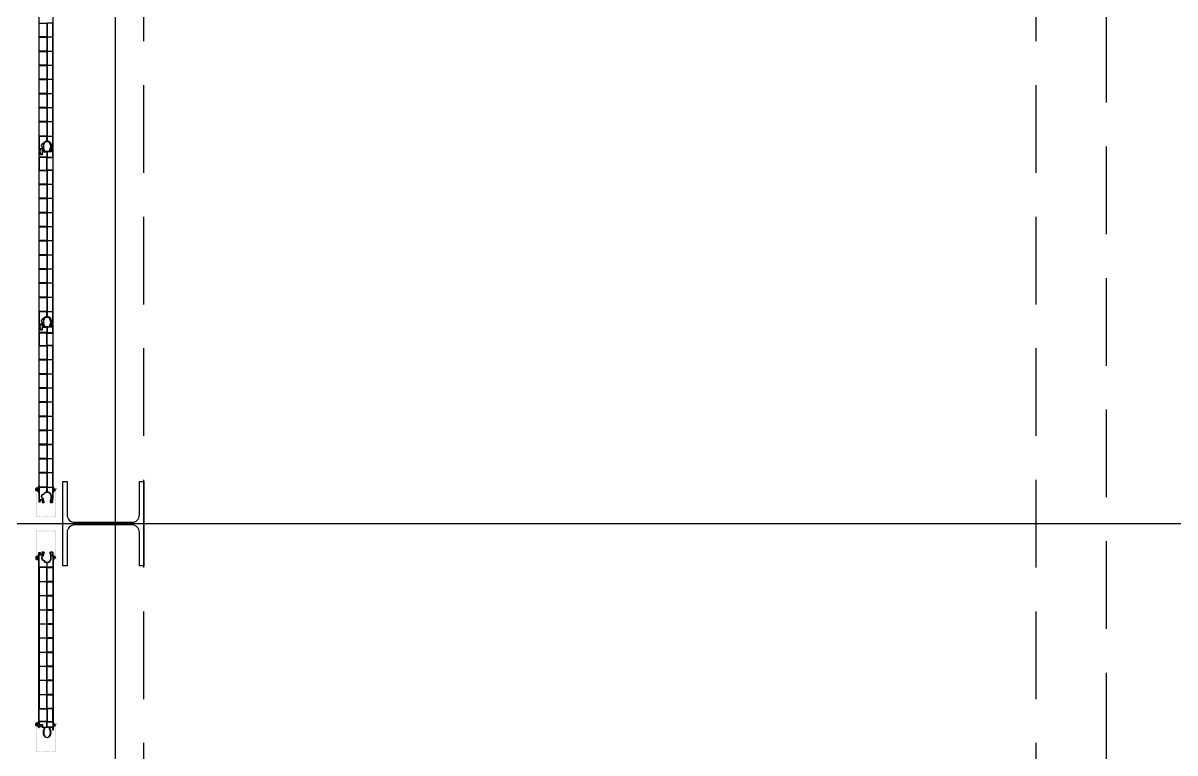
# Model space of a CAD drawing. Header units: millimetres. Extents: x -10134 to 185601, y -10232 to 93662.
# Drawn here: x 29920 to 33201, y 57357 to 59438 of the extents above; entities that cross this region are included whole.
import ezdxf

# ---------------------------------------------------------------- set-up
doc = ezdxf.new("R2010")
doc.units = ezdxf.units.MM
doc.header["$LTSCALE"] = 100
doc.linetypes.add('B0403', pattern=[3.75, 2.5, -1.25])
for name, color, linetype in [('A--L21', 8, 'Continuous'), ('A--L28', 8, 'Continuous'), ('A--L32', 8, 'Continuous'), ('AL$7A---_STRAMIEN', 1, 'Continuous')]:
    doc.layers.add(name, color=color, linetype=linetype)
pattern_1 = [(225, (30079.8289, 58228.6992), (0.3535534, -0.3535534), []), (315, (30079.8289, 58228.6992), (1.0606602, -0.3535534), [1.25, -0.75])]
pattern_2 = [(225, (30079.8289, 57558.6992), (0.3535534, -0.3535534), []), (315, (30079.8289, 57558.6992), (1.0606602, -0.3535534), [1.25, -0.75])]
pattern_3 = [(135, (30079.8289, 57792.54143), (0.3535534, 0.3535534), []), (45, (30079.8289, 57792.54143), (1.0606602, 0.3535534), [1.25, -0.75])]

msp = doc.modelspace()

# ---------------------------------------------------------------- hatches: boundary and pattern name
at = {"layer": 'A--L21'}
h = msp.add_hatch(dxfattribs=at)
h.set_pattern_fill('ANSI38', color=256, scale=4, angle=-180, style=0)
h.set_pattern_definition(pattern_1)
edge = h.paths.add_edge_path()
edge.add_arc((29963.9, 58111.7), 0.8, 78.2772, 180)
edge.add_line((29963.1, 58111.7), (29963.1, 58107.3))
edge.add_arc((29964.1, 58107.3), 1, 180, 238.7681)
edge.add_line((29963.6, 58106.4), (29964.7, 58101.8))
edge.add_arc((29964.1, 58099.9), 2, 0, 72.3036, ccw=False)
edge.add_arc((29965.6, 58099.9), 0.52, 184.1854, 357.8283, ccw=False)
edge.add_arc((29963.8, 58099.4), 1.37, 19.6033, 84.6041)
edge.add_arc((29972.6, 58108.7), 11.8, 179.5092, 222.3604, ccw=False)
edge.add_arc((29961, 58108.9), 0.202, 36.3393, 193.6675, ccw=False)
edge.add_line((29961.2, 58109), (29961.3, 58108.8))
edge.add_arc((29961.4, 58108.9), 0.2, 218.6428, 360)
edge.add_line((29961.6, 58108.9), (29961.6, 58110.7))
edge.add_arc((29961.4, 58110.7), 0.2, 360, 450)
edge.add_line((29961.4, 58110.9), (29959.7, 58110.9))
edge.add_arc((29959.5, 58109.8), 1.09, 80.8319, 201.3735)
edge.add_arc((29949.4, 58106.6), 9.57, -11.3116, 16.7707, ccw=False)
edge.add_arc((29958.5, 58104.8), 0.3, 270, 342.8423, ccw=False)
edge.add_line((29958.5, 58104.5), (29957.6, 58104.5))
edge.add_arc((29957.6, 58104.9), 0.4, 189.1527, 272.2165, ccw=False)
edge.add_line((29957.2, 58104.9), (29957, 58110.6))
edge.add_arc((29959, 58110.6), 2, 98.5926, 180.0148, ccw=False)
edge.add_line((29958.7, 58112.6), (29961.9, 58112.7))
edge.add_arc((29961.9, 58114.7), 2, 270.5128, 308.5841)
edge.add_line((29963.1, 58113.2), (29965.5, 58118.5))
edge.add_arc((29965.8, 58118.2), 0.4, -52.9707, 132.2959, ccw=False)
edge.add_line((29966, 58117.9), (29964.1, 58112.4))
h = msp.add_hatch(dxfattribs=at)
h.set_pattern_fill('ANSI33', color=256, scale=4, angle=-180, style=0)
h.set_pattern_definition([(225, (30079.8289, 58228.6992), (0.7071068, -0.7071068), []), (225, (30079.1218, 58228.6992), (0.7071068, -0.7071068), [0.5, -0.25])])
edge = h.paths.add_edge_path()
edge.add_arc((29977.1, 58030.8), 0.2, 224.9987, 270)
edge.add_line((29977.1, 58030.6), (29985.1, 58030.6))
edge.add_arc((29985.1, 58030.8), 0.2, 270, 314.9995)
edge.add_line((29985.3, 58030.7), (29985.4, 58030.8))
edge.add_arc((29985.5, 58030.6), 0.2, 45.0005, 134.9995, ccw=False)
edge.add_line((29985.7, 58030.8), (29985.8, 58030.7))
edge.add_arc((29985.9, 58030.8), 0.2, 225.0005, 270)
edge.add_line((29985.9, 58030.6), (29993.9, 58030.6))
edge.add_arc((29993.9, 58030.8), 0.2, 270, 315.0013)
edge.add_line((29994.1, 58030.7), (29994.5, 58031.1))
edge.add_arc((29994.6, 58030.9), 0.2, 90, 135.0013, ccw=False)
edge.add_line((29994.6, 58031.1), (30003.4, 58031.1))
edge.add_arc((30003.4, 58030.9), 0.2, 45.0005, 90, ccw=False)
edge.add_line((30003.6, 58031.1), (30004, 58030.7))
edge.add_arc((30004.1, 58030.8), 0.2, 225.0005, 270)
edge.add_line((30004.1, 58030.6), (30013.8, 58030.6))
edge.add_arc((30013.8, 58030.8), 0.2, 270, 360)
edge.add_line((30014, 58030.8), (30014, 58110.4))
edge.add_arc((30013.8, 58110.4), 0.2, 0, 90)
edge.add_line((30013.8, 58110.6), (30009.5, 58110.6))
edge.add_arc((30009.5, 58110.4), 0.2, 90, 180)
edge.add_line((30009.3, 58110.4), (30009.3, 58107.8))
edge.add_arc((30009.5, 58107.8), 0.2, 180, 270)
edge.add_line((30009.5, 58107.6), (30010.1, 58107.6))
edge.add_arc((30010.1, 58107.8), 0.2, 270, 360)
edge.add_line((30010.3, 58107.8), (30010.3, 58108.9))
edge.add_arc((30010.5, 58108.9), 0.2, 90, 180, ccw=False)
edge.add_line((30010.5, 58109.1), (30012.3, 58109.1))
edge.add_arc((30012.3, 58108.9), 0.2, 0, 90, ccw=False)
edge.add_line((30012.5, 58108.9), (30012.5, 58103.8))
edge.add_arc((30012.3, 58103.8), 0.2, -90, 0, ccw=False)
edge.add_line((30012.3, 58103.6), (30010.5, 58103.6))
edge.add_arc((30010.5, 58103.8), 0.2, 180, 270, ccw=False)
edge.add_line((30010.3, 58103.8), (30010.3, 58104.9))
edge.add_arc((30010.1, 58104.9), 0.2, 0, 90)
edge.add_line((30010.1, 58105.1), (30009.5, 58105.1))
edge.add_arc((30009.5, 58104.9), 0.2, 90, 180)
edge.add_line((30009.3, 58104.9), (30009.3, 58100.8))
edge.add_arc((30009.5, 58100.8), 0.2, 180, 270)
edge.add_line((30009.5, 58100.6), (30010.1, 58100.6))
edge.add_arc((30010.1, 58100.8), 0.2, 270, 360)
edge.add_line((30010.3, 58100.8), (30010.3, 58101.9))
edge.add_arc((30010.5, 58101.9), 0.2, 90, 180, ccw=False)
edge.add_line((30010.5, 58102.1), (30011.8, 58102.1))
edge.add_arc((30011.8, 58101.9), 0.2, 0, 90, ccw=False)
edge.add_line((30012, 58101.9), (30012, 58034.5))
edge.add_arc((30011.8, 58034.5), 0.2, -45.0004, 0, ccw=False)
edge.add_line((30012, 58034.4), (30010.3, 58032.7))
edge.add_arc((30010.1, 58032.8), 0.2, 270, 314.9996, ccw=False)
edge.add_line((30010.1, 58032.6), (29960.9, 58032.6))
edge.add_arc((29960.9, 58032.8), 0.2, 225, 270, ccw=False)
edge.add_line((29960.8, 58032.7), (29959.1, 58034.4))
edge.add_arc((29959.2, 58034.5), 0.2, 180, 225, ccw=False)
edge.add_line((29959, 58034.5), (29959, 58101.9))
edge.add_arc((29959.2, 58101.9), 0.2, 90, 180, ccw=False)
edge.add_line((29959.2, 58102.1), (29960.3, 58102.1))
edge.add_arc((29960.3, 58101.9), 0.2, 0, 90, ccw=False)
edge.add_line((29960.5, 58101.9), (29960.5, 58100.8))
edge.add_arc((29960.7, 58100.8), 0.2, 180, 270)
edge.add_line((29960.7, 58100.6), (29961.3, 58100.6))
edge.add_arc((29961.3, 58100.8), 0.2, 270, 360)
edge.add_line((29961.5, 58100.8), (29961.5, 58103.4))
edge.add_arc((29961.3, 58103.4), 0.2, 360, 450)
edge.add_line((29961.3, 58103.6), (29960.7, 58103.6))
edge.add_arc((29960.7, 58103.8), 0.2, 180, 270, ccw=False)
edge.add_line((29960.5, 58103.8), (29960.5, 58109.4))
edge.add_arc((29960.7, 58109.4), 0.2, 39.4134, 179.9932, ccw=False)
edge.add_line((29960.9, 58109.5), (29961.2, 58109.2))
edge.add_arc((29961.3, 58109.3), 0.2, 219.4189, 359.9988)
edge.add_line((29961.5, 58109.3), (29961.5, 58110.4))
edge.add_arc((29961.3, 58110.4), 0.2, 360, 450)
edge.add_line((29961.3, 58110.6), (29959.2, 58110.6))
edge.add_arc((29959.2, 58110.4), 0.2, 90, 180)
edge.add_line((29959, 58110.4), (29959, 58103.8))
edge.add_arc((29958.8, 58103.8), 0.2, -90, 0, ccw=False)
edge.add_line((29958.8, 58103.6), (29957.2, 58103.6))
edge.add_arc((29957.2, 58103.4), 0.2, 90, 180)
edge.add_line((29957, 58103.4), (29957, 58030.8))
edge.add_arc((29957.2, 58030.8), 0.2, 180, 270)
edge.add_line((29957.2, 58030.6), (29966.9, 58030.6))
edge.add_arc((29966.9, 58030.8), 0.2, 270, 314.9997)
edge.add_line((29967.1, 58030.7), (29967.5, 58031.1))
edge.add_arc((29967.6, 58030.9), 0.2, 90, 134.9997, ccw=False)
edge.add_line((29967.6, 58031.1), (29976.4, 58031.1))
edge.add_arc((29976.4, 58030.9), 0.2, 44.9987, 90, ccw=False)
edge.add_line((29976.6, 58031.1), (29977, 58030.7))
h = msp.add_hatch(dxfattribs=at)
h.set_pattern_fill('ANSI38', color=256, scale=4, angle=-180, style=0)
h.set_pattern_definition(pattern_1)
edge = h.paths.add_edge_path(flags=16)
edge.add_line((30009.6, 58105.8), (30010.8, 58105.8))
edge.add_arc((30010.8, 58106.4), 0.6, 270, 450)
edge.add_line((30010.8, 58107), (30009.6, 58107))
edge.add_arc((30009.6, 58106.4), 0.6, 90, 270)
edge = h.paths.add_edge_path()
edge.add_arc((30006.5, 58102.9), 0.2, 127.3189, 242.7921)
edge.add_line((30006.4, 58102.7), (30007.5, 58102.1))
edge.add_line((30007.5, 58102.1), (30009.3, 58102.1))
edge.add_line((30009.3, 58102.1), (30009.3, 58104.5))
edge.add_arc((30009.3, 58104.8), 0.3, 90, 270, ccw=False)
edge.add_line((30009.3, 58105.1), (30010.8, 58105.1))
edge.add_arc((30010.8, 58104.9), 0.2, 31.4642, 90, ccw=False)
edge.add_line((30010.9, 58105), (30011, 58104.6))
edge.add_arc((30011.2, 58104.7), 0.2, 201.5835, 321.0916)
edge.add_line((30011.4, 58104.6), (30012, 58105.8))
edge.add_arc((30011.2, 58106.4), 1, 322.1616, 360)
edge.add_arc((30011.2, 58106.4), 1, 360, 397.8384)
edge.add_line((30012, 58107), (30011.4, 58108.1))
edge.add_arc((30011.2, 58108), 0.2, 38.9084, 158.4165)
edge.add_line((30011, 58108.1), (30010.9, 58107.7))
edge.add_arc((30010.8, 58107.8), 0.2, 270, 328.5358, ccw=False)
edge.add_line((30010.8, 58107.6), (30009.3, 58107.6))
edge.add_arc((30009.3, 58107.9), 0.3, 90, 270, ccw=False)
edge.add_line((30009.3, 58108.2), (30009.3, 58110.4))
edge.add_line((30009.3, 58110.4), (30006.6, 58115.6))
edge.add_arc((30006.4, 58115.2), 0.4, 54.1972, 228.9369)
edge.add_line((30006.1, 58114.9), (30006.8, 58110.3))
edge.add_arc((30005.9, 58109.3), 1.4, -47.8227, 46.3742, ccw=False)
edge.add_line((30006.8, 58108.2), (30006, 58107.3))
edge.add_arc((30006.2, 58107.1), 0.3, 135.9726, 293.0149)
edge.add_line((30006.4, 58106.8), (30007.1, 58107.6))
edge.add_arc((30007.3, 58107.4), 0.2, 0, 130.9955, ccw=False)
edge.add_line((30007.5, 58107.4), (30007.5, 58106.2))
edge.add_arc((30007.3, 58106.2), 0.2, -57.3588, 0, ccw=False)
edge.add_line((30007.4, 58106), (30006.4, 58105.3))
edge.add_arc((30006.5, 58105.1), 0.2, 126.2403, 233.0537)
edge.add_line((30006.4, 58105), (30007.4, 58104.2))
edge.add_arc((30007.3, 58104), 0.2, -66.8939, 66.8939, ccw=False)
edge.add_line((30007.4, 58103.8), (30006.4, 58103.1))
h = msp.add_hatch(dxfattribs=at)
h.set_pattern_fill('ANSI33', color=256, scale=4, angle=-90, style=0)
h.set_pattern_definition([(135, (30079.8289, 57792.5414), (0.7071068, 0.7071068), []), (135, (30079.1218, 57792.5414), (0.7071068, 0.7071068), [0.5, -0.25])])
edge = h.paths.add_edge_path()
edge.add_arc((29977.1, 57990.4), 0.2, 90, 135.0013, ccw=False)
edge.add_line((29977.1, 57990.6), (29985.1, 57990.6))
edge.add_arc((29985.1, 57990.4), 0.2, 45.0005, 90, ccw=False)
edge.add_line((29985.3, 57990.6), (29985.4, 57990.5))
edge.add_arc((29985.5, 57990.6), 0.2, 225.0005, 314.9995)
edge.add_line((29985.7, 57990.5), (29985.8, 57990.6))
edge.add_arc((29985.9, 57990.4), 0.2, 90, 134.9995, ccw=False)
edge.add_line((29985.9, 57990.6), (29993.9, 57990.6))
edge.add_arc((29993.9, 57990.4), 0.2, 44.9987, 90, ccw=False)
edge.add_line((29994.1, 57990.6), (29994.5, 57990.2))
edge.add_arc((29994.6, 57990.3), 0.2, 224.9987, 270)
edge.add_line((29994.6, 57990.1), (30003.4, 57990.1))
edge.add_arc((30003.4, 57990.3), 0.2, 270, 314.9995)
edge.add_line((30003.6, 57990.2), (30004, 57990.6))
edge.add_arc((30004.1, 57990.4), 0.2, 90, 134.9995, ccw=False)
edge.add_line((30004.1, 57990.6), (30013.8, 57990.6))
edge.add_arc((30013.8, 57990.4), 0.2, 0, 90, ccw=False)
edge.add_line((30014, 57990.4), (30014, 57910.8))
edge.add_arc((30013.8, 57910.8), 0.2, -90, 0, ccw=False)
edge.add_line((30013.8, 57910.6), (30009.5, 57910.6))
edge.add_arc((30009.5, 57910.8), 0.2, 180, 270, ccw=False)
edge.add_line((30009.3, 57910.8), (30009.3, 57913.4))
edge.add_arc((30009.5, 57913.4), 0.2, 90, 180, ccw=False)
edge.add_line((30009.5, 57913.6), (30010.1, 57913.6))
edge.add_arc((30010.1, 57913.4), 0.2, 0, 90, ccw=False)
edge.add_line((30010.3, 57913.4), (30010.3, 57912.3))
edge.add_arc((30010.5, 57912.3), 0.2, 180, 270)
edge.add_line((30010.5, 57912.1), (30012.3, 57912.1))
edge.add_arc((30012.3, 57912.3), 0.2, 270, 360)
edge.add_line((30012.5, 57912.3), (30012.5, 57917.4))
edge.add_arc((30012.3, 57917.4), 0.2, 0, 90)
edge.add_line((30012.3, 57917.6), (30010.5, 57917.6))
edge.add_arc((30010.5, 57917.4), 0.2, 90, 180)
edge.add_line((30010.3, 57917.4), (30010.3, 57916.3))
edge.add_arc((30010.1, 57916.3), 0.2, -90, 0, ccw=False)
edge.add_line((30010.1, 57916.1), (30009.5, 57916.1))
edge.add_arc((30009.5, 57916.3), 0.2, 180, 270, ccw=False)
edge.add_line((30009.3, 57916.3), (30009.3, 57920.4))
edge.add_arc((30009.5, 57920.4), 0.2, 90, 180, ccw=False)
edge.add_line((30009.5, 57920.6), (30010.1, 57920.6))
edge.add_arc((30010.1, 57920.4), 0.2, 0, 90, ccw=False)
edge.add_line((30010.3, 57920.4), (30010.3, 57919.3))
edge.add_arc((30010.5, 57919.3), 0.2, 180, 270)
edge.add_line((30010.5, 57919.1), (30011.8, 57919.1))
edge.add_arc((30011.8, 57919.3), 0.2, 270, 360)
edge.add_line((30012, 57919.3), (30012, 57986.7))
edge.add_arc((30011.8, 57986.7), 0.2, 0, 45.0004)
edge.add_line((30012, 57986.9), (30010.3, 57988.6))
edge.add_arc((30010.1, 57988.4), 0.2, 45.0004, 90)
edge.add_line((30010.1, 57988.6), (29960.9, 57988.6))
edge.add_arc((29960.9, 57988.4), 0.2, 90, 135)
edge.add_line((29960.8, 57988.6), (29959.1, 57986.9))
edge.add_arc((29959.2, 57986.7), 0.2, 135, 180)
edge.add_line((29959, 57986.7), (29959, 57919.3))
edge.add_arc((29959.2, 57919.3), 0.2, 180, 270)
edge.add_line((29959.2, 57919.1), (29960.3, 57919.1))
edge.add_arc((29960.3, 57919.3), 0.2, 270, 360)
edge.add_line((29960.5, 57919.3), (29960.5, 57920.4))
edge.add_arc((29960.7, 57920.4), 0.2, 90, 180, ccw=False)
edge.add_line((29960.7, 57920.6), (29961.3, 57920.6))
edge.add_arc((29961.3, 57920.4), 0.2, 0, 90, ccw=False)
edge.add_line((29961.5, 57920.4), (29961.5, 57917.8))
edge.add_arc((29961.3, 57917.8), 0.2, -90, 0, ccw=False)
edge.add_line((29961.3, 57917.6), (29960.7, 57917.6))
edge.add_arc((29960.7, 57917.4), 0.2, 90, 180)
edge.add_line((29960.5, 57917.4), (29960.5, 57911.8))
edge.add_arc((29960.7, 57911.8), 0.2, 180.0068, 320.5866)
edge.add_line((29960.9, 57911.7), (29961.2, 57912))
edge.add_arc((29961.3, 57911.9), 0.2, 0.0012, 140.5811, ccw=False)
edge.add_line((29961.5, 57911.9), (29961.5, 57910.8))
edge.add_arc((29961.3, 57910.8), 0.2, -90, 0, ccw=False)
edge.add_line((29961.3, 57910.6), (29959.2, 57910.6))
edge.add_arc((29959.2, 57910.8), 0.2, 180, 270, ccw=False)
edge.add_line((29959, 57910.8), (29959, 57917.4))
edge.add_arc((29958.8, 57917.4), 0.2, 0, 90)
edge.add_line((29958.8, 57917.6), (29957.2, 57917.6))
edge.add_arc((29957.2, 57917.8), 0.2, 180, 270, ccw=False)
edge.add_line((29957, 57917.8), (29957, 57990.4))
edge.add_arc((29957.2, 57990.4), 0.2, 90, 180, ccw=False)
edge.add_line((29957.2, 57990.6), (29966.9, 57990.6))
edge.add_arc((29966.9, 57990.4), 0.2, 45.0003, 90, ccw=False)
edge.add_line((29967.1, 57990.6), (29967.5, 57990.2))
edge.add_arc((29967.6, 57990.3), 0.2, 225.0003, 270)
edge.add_line((29967.6, 57990.1), (29976.4, 57990.1))
edge.add_arc((29976.4, 57990.3), 0.2, 270, 315.0013)
edge.add_line((29976.6, 57990.2), (29977, 57990.6))
h = msp.add_hatch(dxfattribs=at)
h.set_pattern_fill('ANSI38', color=256, scale=4, angle=-90, style=0)
h.set_pattern_definition(pattern_3)
edge = h.paths.add_edge_path()
edge.add_arc((29963.9, 57909.6), 0.8, 180, 281.7228, ccw=False)
edge.add_line((29963.1, 57909.6), (29963.1, 57914))
edge.add_arc((29964.1, 57914), 1, 121.2319, 180, ccw=False)
edge.add_line((29963.6, 57914.8), (29964.7, 57919.5))
edge.add_arc((29964.1, 57921.4), 2, 287.6964, 360)
edge.add_arc((29965.6, 57921.4), 0.52, 2.1717, 175.8146)
edge.add_arc((29963.8, 57921.9), 1.37, 275.3959, 340.3967, ccw=False)
edge.add_arc((29972.6, 57912.5), 11.8, 137.6396, 180.4908)
edge.add_arc((29961, 57912.4), 0.202, 166.3325, 323.6607)
edge.add_line((29961.2, 57912.2), (29961.3, 57912.4))
edge.add_arc((29961.4, 57912.3), 0.2, 0, 141.3572, ccw=False)
edge.add_line((29961.6, 57912.3), (29961.6, 57910.6))
edge.add_arc((29961.4, 57910.6), 0.2, -90, 0, ccw=False)
edge.add_line((29961.4, 57910.4), (29959.7, 57910.4))
edge.add_arc((29959.5, 57911.4), 1.09, 158.6265, 279.1681, ccw=False)
edge.add_arc((29949.4, 57914.6), 9.57, 343.2293, 371.3116)
edge.add_arc((29958.5, 57916.4), 0.3, 17.1577, 90)
edge.add_line((29958.5, 57916.7), (29957.6, 57916.7))
edge.add_arc((29957.6, 57916.3), 0.4, 87.7835, 170.8473)
edge.add_line((29957.2, 57916.4), (29957, 57910.6))
edge.add_arc((29959, 57910.6), 2, 179.9852, 261.4074)
edge.add_line((29958.7, 57908.7), (29961.9, 57908.5))
edge.add_arc((29961.9, 57906.5), 2, 51.4159, 89.4872, ccw=False)
edge.add_line((29963.1, 57908.1), (29965.5, 57902.7))
edge.add_arc((29965.8, 57903), 0.4, 227.7041, 412.9707)
edge.add_line((29966, 57903.3), (29964.1, 57908.8))
h = msp.add_hatch(dxfattribs=at)
h.set_pattern_fill('ANSI38', color=256, scale=4, angle=-90, style=0)
h.set_pattern_definition(pattern_3)
edge = h.paths.add_edge_path(flags=16)
edge.add_line((30009.6, 57915.5), (30010.8, 57915.5))
edge.add_arc((30010.8, 57914.9), 0.6, -90, 90, ccw=False)
edge.add_line((30010.8, 57914.3), (30009.6, 57914.3))
edge.add_arc((30009.6, 57914.9), 0.6, 90, 270, ccw=False)
edge = h.paths.add_edge_path()
edge.add_arc((30006.5, 57918.3), 0.2, 117.2079, 232.6811, ccw=False)
edge.add_line((30006.4, 57918.5), (30007.5, 57919.1))
edge.add_line((30007.5, 57919.1), (30009.3, 57919.1))
edge.add_line((30009.3, 57919.1), (30009.3, 57916.7))
edge.add_arc((30009.3, 57916.4), 0.3, 90, 270)
edge.add_line((30009.3, 57916.1), (30010.8, 57916.1))
edge.add_arc((30010.8, 57916.3), 0.2, 270, 328.5358)
edge.add_line((30010.9, 57916.2), (30011, 57916.6))
edge.add_arc((30011.2, 57916.5), 0.2, 38.9084, 158.4165, ccw=False)
edge.add_line((30011.4, 57916.6), (30012, 57915.5))
edge.add_arc((30011.2, 57914.9), 1, 0, 37.8384, ccw=False)
edge.add_arc((30011.2, 57914.9), 1, -37.8384, 0, ccw=False)
edge.add_line((30012, 57914.3), (30011.4, 57913.1))
edge.add_arc((30011.2, 57913.2), 0.2, 201.5835, 321.0916, ccw=False)
edge.add_line((30011, 57913.1), (30010.9, 57913.5))
edge.add_arc((30010.8, 57913.4), 0.2, 31.4642, 90)
edge.add_line((30010.8, 57913.6), (30009.3, 57913.6))
edge.add_arc((30009.3, 57913.3), 0.3, 90, 270)
edge.add_line((30009.3, 57913), (30009.3, 57910.8))
edge.add_line((30009.3, 57910.8), (30006.6, 57905.7))
edge.add_arc((30006.4, 57906), 0.4, 131.0631, 305.8028, ccw=False)
edge.add_line((30006.1, 57906.3), (30006.8, 57911))
edge.add_arc((30005.9, 57912), 1.4, 313.6258, 407.8227)
edge.add_line((30006.8, 57913), (30006, 57914))
edge.add_arc((30006.2, 57914.2), 0.3, 66.9851, 224.0274, ccw=False)
edge.add_line((30006.4, 57914.5), (30007.1, 57913.7))
edge.add_arc((30007.3, 57913.8), 0.2, 229.0045, 360)
edge.add_line((30007.5, 57913.8), (30007.5, 57915))
edge.add_arc((30007.3, 57915), 0.2, 360, 417.3588)
edge.add_line((30007.4, 57915.2), (30006.4, 57916))
edge.add_arc((30006.5, 57916.1), 0.2, 126.9463, 233.7597, ccw=False)
edge.add_line((30006.4, 57916.3), (30007.4, 57917))
edge.add_arc((30007.3, 57917.2), 0.2, 293.1061, 426.8939)
edge.add_line((30007.4, 57917.4), (30006.4, 57918.2))
h = msp.add_hatch(dxfattribs=at)
h.set_pattern_fill('ANSI38', color=256, scale=4, angle=-180, style=0)
h.set_pattern_definition(pattern_2)
edge = h.paths.add_edge_path()
edge.add_arc((29963.9, 57441.7), 0.8, 78.2772, 180)
edge.add_line((29963.1, 57441.7), (29963.1, 57437.3))
edge.add_arc((29964.1, 57437.3), 1, 180, 238.7681)
edge.add_line((29963.6, 57436.4), (29964.7, 57431.8))
edge.add_arc((29964.1, 57429.9), 2, 0, 72.3036, ccw=False)
edge.add_arc((29965.6, 57429.9), 0.52, 184.1854, 357.8283, ccw=False)
edge.add_arc((29963.8, 57429.4), 1.37, 19.6033, 84.6041)
edge.add_arc((29972.6, 57438.7), 11.8, 179.5092, 222.3604, ccw=False)
edge.add_arc((29961, 57438.9), 0.202, 36.3393, 193.6675, ccw=False)
edge.add_line((29961.2, 57439), (29961.3, 57438.8))
edge.add_arc((29961.4, 57438.9), 0.2, 218.6428, 360)
edge.add_line((29961.6, 57438.9), (29961.6, 57440.7))
edge.add_arc((29961.4, 57440.7), 0.2, 360, 450)
edge.add_line((29961.4, 57440.9), (29959.7, 57440.9))
edge.add_arc((29959.5, 57439.8), 1.09, 80.8319, 201.3735)
edge.add_arc((29949.4, 57436.6), 9.57, -11.3116, 16.7707, ccw=False)
edge.add_arc((29958.5, 57434.8), 0.3, 270, 342.8423, ccw=False)
edge.add_line((29958.5, 57434.5), (29957.6, 57434.5))
edge.add_arc((29957.6, 57434.9), 0.4, 189.1527, 272.2165, ccw=False)
edge.add_line((29957.2, 57434.9), (29957, 57440.6))
edge.add_arc((29959, 57440.6), 2, 98.5926, 180.0148, ccw=False)
edge.add_line((29958.7, 57442.6), (29961.9, 57442.7))
edge.add_arc((29961.9, 57444.7), 2, 270.5128, 308.5841)
edge.add_line((29963.1, 57443.2), (29965.5, 57448.5))
edge.add_arc((29965.8, 57448.2), 0.4, -52.9707, 132.2959, ccw=False)
edge.add_line((29966, 57447.9), (29964.1, 57442.4))
h = msp.add_hatch(dxfattribs=at)
h.set_pattern_fill('ANSI33', color=256, scale=4, angle=-180, style=0)
h.set_pattern_definition([(225, (30079.8289, 57558.6992), (0.7071068, -0.7071068), []), (225, (30079.1218, 57558.6992), (0.7071068, -0.7071068), [0.5, -0.25])])
edge = h.paths.add_edge_path()
edge.add_arc((29977.1, 57360.8), 0.2, 224.9987, 270)
edge.add_line((29977.1, 57360.6), (29985.1, 57360.6))
edge.add_arc((29985.1, 57360.8), 0.2, 270, 314.9995)
edge.add_line((29985.3, 57360.7), (29985.4, 57360.8))
edge.add_arc((29985.5, 57360.6), 0.2, 45.0005, 134.9995, ccw=False)
edge.add_line((29985.7, 57360.8), (29985.8, 57360.7))
edge.add_arc((29985.9, 57360.8), 0.2, 225.0005, 270)
edge.add_line((29985.9, 57360.6), (29993.9, 57360.6))
edge.add_arc((29993.9, 57360.8), 0.2, 270, 315.0013)
edge.add_line((29994.1, 57360.7), (29994.5, 57361.1))
edge.add_arc((29994.6, 57360.9), 0.2, 90, 135.0013, ccw=False)
edge.add_line((29994.6, 57361.1), (30003.4, 57361.1))
edge.add_arc((30003.4, 57360.9), 0.2, 45.0005, 90, ccw=False)
edge.add_line((30003.6, 57361.1), (30004, 57360.7))
edge.add_arc((30004.1, 57360.8), 0.2, 225.0005, 270)
edge.add_line((30004.1, 57360.6), (30013.8, 57360.6))
edge.add_arc((30013.8, 57360.8), 0.2, 270, 360)
edge.add_line((30014, 57360.8), (30014, 57440.4))
edge.add_arc((30013.8, 57440.4), 0.2, 0, 90)
edge.add_line((30013.8, 57440.6), (30009.5, 57440.6))
edge.add_arc((30009.5, 57440.4), 0.2, 90, 180)
edge.add_line((30009.3, 57440.4), (30009.3, 57437.8))
edge.add_arc((30009.5, 57437.8), 0.2, 180, 270)
edge.add_line((30009.5, 57437.6), (30010.1, 57437.6))
edge.add_arc((30010.1, 57437.8), 0.2, 270, 360)
edge.add_line((30010.3, 57437.8), (30010.3, 57438.9))
edge.add_arc((30010.5, 57438.9), 0.2, 90, 180, ccw=False)
edge.add_line((30010.5, 57439.1), (30012.3, 57439.1))
edge.add_arc((30012.3, 57438.9), 0.2, 0, 90, ccw=False)
edge.add_line((30012.5, 57438.9), (30012.5, 57433.8))
edge.add_arc((30012.3, 57433.8), 0.2, -90, 0, ccw=False)
edge.add_line((30012.3, 57433.6), (30010.5, 57433.6))
edge.add_arc((30010.5, 57433.8), 0.2, 180, 270, ccw=False)
edge.add_line((30010.3, 57433.8), (30010.3, 57434.9))
edge.add_arc((30010.1, 57434.9), 0.2, 0, 90)
edge.add_line((30010.1, 57435.1), (30009.5, 57435.1))
edge.add_arc((30009.5, 57434.9), 0.2, 90, 180)
edge.add_line((30009.3, 57434.9), (30009.3, 57430.8))
edge.add_arc((30009.5, 57430.8), 0.2, 180, 270)
edge.add_line((30009.5, 57430.6), (30010.1, 57430.6))
edge.add_arc((30010.1, 57430.8), 0.2, 270, 360)
edge.add_line((30010.3, 57430.8), (30010.3, 57431.9))
edge.add_arc((30010.5, 57431.9), 0.2, 90, 180, ccw=False)
edge.add_line((30010.5, 57432.1), (30011.8, 57432.1))
edge.add_arc((30011.8, 57431.9), 0.2, 0, 90, ccw=False)
edge.add_line((30012, 57431.9), (30012, 57364.5))
edge.add_arc((30011.8, 57364.5), 0.2, -45.0004, 0, ccw=False)
edge.add_line((30012, 57364.4), (30010.3, 57362.7))
edge.add_arc((30010.1, 57362.8), 0.2, 270, 314.9996, ccw=False)
edge.add_line((30010.1, 57362.6), (29960.9, 57362.6))
edge.add_arc((29960.9, 57362.8), 0.2, 225, 270, ccw=False)
edge.add_line((29960.8, 57362.7), (29959.1, 57364.4))
edge.add_arc((29959.2, 57364.5), 0.2, 180, 225, ccw=False)
edge.add_line((29959, 57364.5), (29959, 57431.9))
edge.add_arc((29959.2, 57431.9), 0.2, 90, 180, ccw=False)
edge.add_line((29959.2, 57432.1), (29960.3, 57432.1))
edge.add_arc((29960.3, 57431.9), 0.2, 0, 90, ccw=False)
edge.add_line((29960.5, 57431.9), (29960.5, 57430.8))
edge.add_arc((29960.7, 57430.8), 0.2, 180, 270)
edge.add_line((29960.7, 57430.6), (29961.3, 57430.6))
edge.add_arc((29961.3, 57430.8), 0.2, 270, 360)
edge.add_line((29961.5, 57430.8), (29961.5, 57433.4))
edge.add_arc((29961.3, 57433.4), 0.2, 360, 450)
edge.add_line((29961.3, 57433.6), (29960.7, 57433.6))
edge.add_arc((29960.7, 57433.8), 0.2, 180, 270, ccw=False)
edge.add_line((29960.5, 57433.8), (29960.5, 57439.4))
edge.add_arc((29960.7, 57439.4), 0.2, 39.4134, 179.9932, ccw=False)
edge.add_line((29960.9, 57439.5), (29961.2, 57439.2))
edge.add_arc((29961.3, 57439.3), 0.2, 219.4189, 359.9988)
edge.add_line((29961.5, 57439.3), (29961.5, 57440.4))
edge.add_arc((29961.3, 57440.4), 0.2, 360, 450)
edge.add_line((29961.3, 57440.6), (29959.2, 57440.6))
edge.add_arc((29959.2, 57440.4), 0.2, 90, 180)
edge.add_line((29959, 57440.4), (29959, 57433.8))
edge.add_arc((29958.8, 57433.8), 0.2, -90, 0, ccw=False)
edge.add_line((29958.8, 57433.6), (29957.2, 57433.6))
edge.add_arc((29957.2, 57433.4), 0.2, 90, 180)
edge.add_line((29957, 57433.4), (29957, 57360.8))
edge.add_arc((29957.2, 57360.8), 0.2, 180, 270)
edge.add_line((29957.2, 57360.6), (29966.9, 57360.6))
edge.add_arc((29966.9, 57360.8), 0.2, 270, 314.9997)
edge.add_line((29967.1, 57360.7), (29967.5, 57361.1))
edge.add_arc((29967.6, 57360.9), 0.2, 90, 134.9997, ccw=False)
edge.add_line((29967.6, 57361.1), (29976.4, 57361.1))
edge.add_arc((29976.4, 57360.9), 0.2, 44.9987, 90, ccw=False)
edge.add_line((29976.6, 57361.1), (29977, 57360.7))
h = msp.add_hatch(dxfattribs=at)
h.set_pattern_fill('ANSI38', color=256, scale=4, angle=-180, style=0)
h.set_pattern_definition(pattern_2)
edge = h.paths.add_edge_path(flags=16)
edge.add_line((30009.6, 57435.8), (30010.8, 57435.8))
edge.add_arc((30010.8, 57436.4), 0.6, 270, 450)
edge.add_line((30010.8, 57437), (30009.6, 57437))
edge.add_arc((30009.6, 57436.4), 0.6, 90, 270)
edge = h.paths.add_edge_path()
edge.add_arc((30006.5, 57432.9), 0.2, 127.3189, 242.7921)
edge.add_line((30006.4, 57432.7), (30007.5, 57432.1))
edge.add_line((30007.5, 57432.1), (30009.3, 57432.1))
edge.add_line((30009.3, 57432.1), (30009.3, 57434.5))
edge.add_arc((30009.3, 57434.8), 0.3, 90, 270, ccw=False)
edge.add_line((30009.3, 57435.1), (30010.8, 57435.1))
edge.add_arc((30010.8, 57434.9), 0.2, 31.4642, 90, ccw=False)
edge.add_line((30010.9, 57435), (30011, 57434.6))
edge.add_arc((30011.2, 57434.7), 0.2, 201.5835, 321.0916)
edge.add_line((30011.4, 57434.6), (30012, 57435.8))
edge.add_arc((30011.2, 57436.4), 1, 322.1616, 360)
edge.add_arc((30011.2, 57436.4), 1, 360, 397.8384)
edge.add_line((30012, 57437), (30011.4, 57438.1))
edge.add_arc((30011.2, 57438), 0.2, 38.9084, 158.4165)
edge.add_line((30011, 57438.1), (30010.9, 57437.7))
edge.add_arc((30010.8, 57437.8), 0.2, 270, 328.5358, ccw=False)
edge.add_line((30010.8, 57437.6), (30009.3, 57437.6))
edge.add_arc((30009.3, 57437.9), 0.3, 90, 270, ccw=False)
edge.add_line((30009.3, 57438.2), (30009.3, 57440.4))
edge.add_line((30009.3, 57440.4), (30006.6, 57445.6))
edge.add_arc((30006.4, 57445.2), 0.4, 54.1972, 228.9369)
edge.add_line((30006.1, 57444.9), (30006.8, 57440.3))
edge.add_arc((30005.9, 57439.3), 1.4, -47.8227, 46.3742, ccw=False)
edge.add_line((30006.8, 57438.2), (30006, 57437.3))
edge.add_arc((30006.2, 57437.1), 0.3, 135.9726, 293.0149)
edge.add_line((30006.4, 57436.8), (30007.1, 57437.6))
edge.add_arc((30007.3, 57437.4), 0.2, 0, 130.9955, ccw=False)
edge.add_line((30007.5, 57437.4), (30007.5, 57436.2))
edge.add_arc((30007.3, 57436.2), 0.2, -57.3588, 0, ccw=False)
edge.add_line((30007.4, 57436), (30006.4, 57435.3))
edge.add_arc((30006.5, 57435.1), 0.2, 126.2403, 233.0537)
edge.add_line((30006.4, 57435), (30007.4, 57434.2))
edge.add_arc((30007.3, 57434), 0.2, -66.8939, 66.8939, ccw=False)
edge.add_line((30007.4, 57433.8), (30006.4, 57433.1))

# ---------------------------------------------------------------- linework, layer by layer
at = {"layer": 'A--L21', "linetype": 'B0403'}
msp.add_line((30264, 45510.6), (30264, 87810.6), dxfattribs=at)
at = {"layer": 'A--L21'}
for p, q in [((30014, 58110.3), (30014, 58109.1)), ((30014, 57910.9), (30014, 57912.1)), ((30014, 57440.3), (30014, 57439.1))]:
    msp.add_line(p, q, dxfattribs=at)
for points in [[(29965.3, 59570), (29965.3, 59072.8), (29968.2, 59072.8, 0.615588), (29969.5, 59075.2, -0.001528), (29968.6, 59076.4, -0.603288), (29969.6, 59078.7), (29974.7, 59078.7, -0.414214), (29974.9, 59078.5), (29974.9, 59071.5, 0.414214), (29975.1, 59071.3), (29978.9, 59071.3, 0.230022), (29980.3, 59072.1, 0.182419), (29980.4, 59073.4, -0.086574), (29977.9, 59082.6)], [(29977.7, 59082.7, -0.786352), (29979.8, 59094.6, 0.289246), (29980, 59094.7, -0.649582), (29997.3, 59095.5, -0.228645), (29997.8, 59075.9, 0.241202), (29998, 59072.3, 0.267949), (29999.7, 59071.3), (30003.2, 59071.3, 0.414214), (30004.8, 59072.8), (30004.8, 59082.5), (30006, 59082.5), (30006, 59579.7)], [(29977.7, 58582.7, -0.786352), (29979.8, 58594.6, 0.289246), (29980, 58594.7, -0.649582), (29997.3, 58595.5, -0.228645), (29997.8, 58575.9, 0.241202), (29998, 58572.3, 0.267949), (29999.7, 58571.3), (30003.2, 58571.3, 0.414214), (30004.8, 58572.8), (30004.8, 58582.5), (30006, 58582.5), (30006, 59079.7), (30005, 59079.7), (30005, 59071.6), (29998.7, 59071.6, -0.614899), (29996.9, 59075.1, 0.235201), (29997.2, 59095.4, 0.299118), (29988.8, 59100.8, 0.299118), (29980.5, 59095.4, 0.235201), (29980.7, 59075.1, -0.614899), (29978.9, 59071.6), (29974.9, 59071.6), (29974.9, 59064.2), (29969.7, 59064.2, -0.538226), (29968.4, 59066.3, -0.051879), (29969.6, 59067.5, 0.668905), (29968.4, 59070), (29965.3, 59070), (29965.3, 58572.8), (29968.2, 58572.8, 0.615588), (29969.5, 58575.2, -0.001528), (29968.6, 58576.4, -0.603288), (29969.6, 58578.7), (29974.7, 58578.7, -0.414214), (29974.9, 58578.5), (29974.9, 58571.5, 0.414214), (29975.1, 58571.3), (29978.9, 58571.3, 0.230022), (29980.3, 58572.1, 0.182419), (29980.4, 58573.4, -0.086574), (29977.9, 58582.6)], [(29981.5, 59095, -0.299118), (29988.8, 59099.8, -0.299118), (29996.2, 59095, -0.232962), (29996.1, 59075.7, 0.291468), (29995.9, 59072.2, -0.569521), (29995.5, 59071.6), (29982.2, 59071.6, -0.569521), (29981.8, 59072.2, 0.280699), (29981.6, 59075.6, -0.235201), (29981.4, 59094.9, -0.235201)], [(29998.2, 59095.9, -0.228645), (29998.8, 59075.5, 0.106177), (29998.5, 59074.3, 0.414214), (30000.4, 59072.3), (30002.2, 59072.3, 0.414214), (30003.8, 59073.9), (30003.8, 59083.5), (30005, 59083.5), (30005, 59088.6), (30005, 59114.3), (29989, 59114.3), (29989, 59101.8, -0.279737), (29998.2, 59095.9)], [(29977.7, 58082.5, -0.786352), (29979.8, 58094.4, 0.289246), (29980, 58094.5, -0.649582), (29997.3, 58095.2, -0.228645), (29997.8, 58075.6, 0.241202), (29998, 58072, 0.267949), (29999.7, 58071.1), (30003.2, 58071.1, 0.414214), (30004.8, 58072.6), (30004.8, 58082.3), (30006, 58082.3), (30006, 58579.5), (30005, 58579.5), (30005, 58571.3), (29998.7, 58571.3, -0.614899), (29996.9, 58574.9, 0.235201), (29997.2, 58595.1, 0.299118), (29988.8, 58600.6, 0.299118), (29980.5, 58595.1, 0.235201), (29980.7, 58574.9, -0.614899), (29978.9, 58571.3), (29974.9, 58571.3), (29974.9, 58563.9), (29969.7, 58563.9, -0.538226), (29968.4, 58566.1, -0.051879), (29969.6, 58567.3, 0.668905), (29968.4, 58569.8), (29965.3, 58569.8), (29965.3, 58072.6), (29968.2, 58072.6, 0.615588), (29969.5, 58075, -0.001528), (29968.6, 58076.1, -0.603288), (29969.6, 58078.4), (29974.7, 58078.4, -0.414214), (29974.9, 58078.2), (29974.9, 58071.3, 0.414214), (29975.1, 58071.1), (29978.9, 58071.1, 0.230022), (29980.3, 58071.8, 0.182419), (29980.4, 58073.2, -0.086574), (29977.9, 58082.3)], [(29981.5, 58594.7, -0.299118), (29988.8, 58599.6, -0.299118), (29996.2, 58594.7, -0.232962), (29996.1, 58575.5, 0.291468), (29995.9, 58572, -0.569521), (29995.5, 58571.3), (29982.2, 58571.3, -0.569521), (29981.8, 58572, 0.280699), (29981.6, 58575.3, -0.235201), (29981.4, 58594.7, -0.235201)], [(29998.2, 58595.9, -0.228645), (29998.8, 58575.5, 0.106177), (29998.5, 58574.3, 0.414214), (30000.4, 58572.3), (30002.2, 58572.3, 0.414214), (30003.8, 58573.9), (30003.8, 58583.5), (30005, 58583.5), (30005, 58588.6), (30005, 58614.3), (29989, 58614.3), (29989, 58601.8, -0.279737), (29998.2, 58595.9)], [(29998.2, 58095.7, -0.228645), (29998.8, 58075.2, 0.106177), (29998.5, 58074, 0.414214), (30000.4, 58072.1), (30002.2, 58072.1, 0.414214), (30003.8, 58073.6), (30003.8, 58083.3), (30005, 58083.3), (30005, 58088.4), (30005, 58114), (29989, 58114), (29989, 58101.5, -0.279737), (29998.2, 58095.7)], [(29977.7, 57918.5, 0.786352), (29979.8, 57906.6, -0.289246), (29980, 57906.5, 0.649582), (29997.3, 57905.7, 0.228645), (29997.8, 57925.3, -0.241202), (29998, 57928.9, -0.267949), (29999.7, 57929.9), (30003.2, 57929.9, -0.414214), (30004.8, 57928.4), (30004.8, 57918.7), (30006, 57918.7), (30006, 57421.5), (30005, 57421.5), (30005, 57429.6), (29998.7, 57429.6, 0.614899), (29996.9, 57426.1, -0.235201), (29997.2, 57405.8, -0.299118), (29988.8, 57400.4, -0.299118), (29980.5, 57405.8, -0.235201), (29980.7, 57426.1, 0.614899), (29978.9, 57429.6), (29974.9, 57429.6), (29974.9, 57437), (29969.7, 57437, 0.538226), (29968.4, 57434.8, 0.051879), (29969.6, 57433.7, -0.668905), (29968.4, 57431.2), (29965.3, 57431.2), (29965.3, 57928.4), (29968.2, 57928.4, -0.615588), (29969.5, 57926, 0.001528), (29968.6, 57924.8, 0.603288), (29969.6, 57922.5), (29974.7, 57922.5, 0.414214), (29974.9, 57922.7), (29974.9, 57929.7, -0.414214), (29975.1, 57929.9), (29978.9, 57929.9, -0.230022), (29980.3, 57929.1, -0.182419), (29980.4, 57927.8, 0.086574), (29977.9, 57918.6)], [(29998.2, 57905.3, 0.228645), (29998.8, 57925.7, -0.106177), (29998.5, 57926.9, -0.414214), (30000.4, 57928.9), (30002.2, 57928.9, -0.414214), (30003.8, 57927.3), (30003.8, 57917.7), (30005, 57917.7), (30005, 57912.6), (30005, 57886.9), (29989, 57886.9), (29989, 57899.4, 0.279737), (29998.2, 57905.3)], [(29981.5, 57406.2, 0.299118), (29988.8, 57401.4, 0.299118), (29996.2, 57406.2, 0.232962), (29996.1, 57425.5, -0.291468), (29995.9, 57429, 0.569521), (29995.5, 57429.6), (29982.2, 57429.6, 0.569521), (29981.8, 57429, -0.280699), (29981.6, 57425.6, 0.235201), (29981.4, 57406.3, 0.235201)]]:
    msp.add_lwpolyline(points, format="xyb", dxfattribs=at)
for points in [[(29988.4, 59397.9), (29966.3, 59397.9), (29966.3, 59437.1), (29988.4, 59437.1)], [(30005, 59437.1), (29989, 59437.1), (29989, 59397.9), (30005, 59397.9)], [(29988.4, 59357.7), (29966.3, 59357.7), (29966.3, 59396.9), (29988.4, 59396.9)], [(30005, 59396.9), (29989, 59396.9), (29989, 59357.7), (30005, 59357.7)], [(29988.4, 59317.4), (29966.3, 59317.4), (29966.3, 59356.6), (29988.4, 59356.6)], [(30005, 59356.6), (29989, 59356.6), (29989, 59317.4), (30005, 59317.4)], [(29988.4, 59277.2), (29966.3, 59277.2), (29966.3, 59316.4), (29988.4, 59316.4)], [(30005, 59316.4), (29989, 59316.4), (29989, 59277.2), (30005, 59277.2)], [(29988.4, 59237), (29966.3, 59237), (29966.3, 59276.2), (29988.4, 59276.2)], [(30005, 59276.2), (29989, 59276.2), (29989, 59237), (30005, 59237)], [(29988.4, 59196.8), (29966.3, 59196.8), (29966.3, 59236), (29988.4, 59236)], [(30005, 59236), (29989, 59236), (29989, 59196.8), (30005, 59196.8)], [(29988.4, 59156.5), (29966.3, 59156.5), (29966.3, 59195.7), (29988.4, 59195.7)], [(30005, 59195.7), (29989, 59195.7), (29989, 59156.5), (30005, 59156.5)], [(29988.4, 59115.3), (29966.3, 59115.3), (29966.3, 59155.5), (29988.4, 59155.5)], [(30005, 59155.5), (29989, 59155.5), (29989, 59115.3), (30005, 59115.3)], [(30005, 59070.5), (29989, 59070.5), (29989, 59055.3), (30005, 59055.3)], [(29966.3, 59054.3), (29966.3, 59018.6), (29988.4, 59018.6), (29988.4, 59054.3)], [(30005, 59018.6), (29989, 59018.6), (29989, 59054.3), (30005, 59054.3)], [(29988.4, 58978.3), (29966.3, 58978.3), (29966.3, 59017.5), (29988.4, 59017.5)], [(30005, 59017.5), (29989, 59017.5), (29989, 58978.3), (30005, 58978.3)], [(29988.4, 58938.1), (29966.3, 58938.1), (29966.3, 58977.3), (29988.4, 58977.3)], [(30005, 58977.3), (29989, 58977.3), (29989, 58938.1), (30005, 58938.1)], [(29988.4, 58897.9), (29966.3, 58897.9), (29966.3, 58937.1), (29988.4, 58937.1)], [(30005, 58937.1), (29989, 58937.1), (29989, 58897.9), (30005, 58897.9)], [(29988.4, 58857.7), (29966.3, 58857.7), (29966.3, 58896.9), (29988.4, 58896.9)], [(30005, 58896.9), (29989, 58896.9), (29989, 58857.7), (30005, 58857.7)], [(29988.4, 58817.4), (29966.3, 58817.4), (29966.3, 58856.6), (29988.4, 58856.6)], [(30005, 58856.6), (29989, 58856.6), (29989, 58817.4), (30005, 58817.4)], [(29988.4, 58777.2), (29966.3, 58777.2), (29966.3, 58816.4), (29988.4, 58816.4)], [(30005, 58816.4), (29989, 58816.4), (29989, 58777.2), (30005, 58777.2)], [(29988.4, 58737), (29966.3, 58737), (29966.3, 58776.2), (29988.4, 58776.2)], [(30005, 58776.2), (29989, 58776.2), (29989, 58737), (30005, 58737)], [(29988.4, 58696.8), (29966.3, 58696.8), (29966.3, 58736), (29988.4, 58736)], [(30005, 58736), (29989, 58736), (29989, 58696.8), (30005, 58696.8)], [(29988.4, 58656.5), (29966.3, 58656.5), (29966.3, 58695.7), (29988.4, 58695.7)], [(30005, 58695.7), (29989, 58695.7), (29989, 58656.5), (30005, 58656.5)], [(29988.4, 58615.3), (29966.3, 58615.3), (29966.3, 58655.5), (29988.4, 58655.5)], [(30005, 58655.5), (29989, 58655.5), (29989, 58615.3), (30005, 58615.3)], [(30005, 58570.3), (29989, 58570.3), (29989, 58555), (30005, 58555)], [(29966.3, 58554), (29966.3, 58518.3), (29988.4, 58518.3), (29988.4, 58554)], [(30005, 58518.3), (29989, 58518.3), (29989, 58554), (30005, 58554)], [(29988.4, 58478.1), (29966.3, 58478.1), (29966.3, 58517.3), (29988.4, 58517.3)], [(30005, 58517.3), (29989, 58517.3), (29989, 58478.1), (30005, 58478.1)], [(29988.4, 58437.9), (29966.3, 58437.9), (29966.3, 58477.1), (29988.4, 58477.1)], [(30005, 58477.1), (29989, 58477.1), (29989, 58437.9), (30005, 58437.9)], [(29988.4, 58397.6), (29966.3, 58397.6), (29966.3, 58436.8), (29988.4, 58436.8)], [(30005, 58436.8), (29989, 58436.8), (29989, 58397.6), (30005, 58397.6)], [(29988.4, 58357.4), (29966.3, 58357.4), (29966.3, 58396.6), (29988.4, 58396.6)], [(30005, 58396.6), (29989, 58396.6), (29989, 58357.4), (30005, 58357.4)], [(29988.4, 58317.2), (29966.3, 58317.2), (29966.3, 58356.4), (29988.4, 58356.4)], [(30005, 58356.4), (29989, 58356.4), (29989, 58317.2), (30005, 58317.2)], [(29988.4, 58277), (29966.3, 58277), (29966.3, 58316.2), (29988.4, 58316.2)], [(30005, 58316.2), (29989, 58316.2), (29989, 58277), (30005, 58277)], [(29988.4, 58236.7), (29966.3, 58236.7), (29966.3, 58275.9), (29988.4, 58275.9)], [(30005, 58275.9), (29989, 58275.9), (29989, 58236.7), (30005, 58236.7)], [(29988.4, 58196.5), (29966.3, 58196.5), (29966.3, 58235.7), (29988.4, 58235.7)], [(30005, 58235.7), (29989, 58235.7), (29989, 58196.5), (30005, 58196.5)], [(29988.4, 58156.3), (29966.3, 58156.3), (29966.3, 58195.5), (29988.4, 58195.5)], [(30005, 58195.5), (29989, 58195.5), (29989, 58156.3), (30005, 58156.3)], [(29988.4, 58115), (29966.3, 58115), (29966.3, 58155.3), (29988.4, 58155.3)], [(30005, 58155.3), (29989, 58155.3), (29989, 58115), (30005, 58115)], [(29988.4, 57885.9), (29966.3, 57885.9), (29966.3, 57845.7), (29988.4, 57845.7)], [(30005, 57845.7), (29989, 57845.7), (29989, 57885.9), (30005, 57885.9)], [(29988.4, 57844.7), (29966.3, 57844.7), (29966.3, 57805.4), (29988.4, 57805.4)], [(30005, 57805.4), (29989, 57805.4), (29989, 57844.7), (30005, 57844.7)], [(29988.4, 57804.4), (29966.3, 57804.4), (29966.3, 57765.2), (29988.4, 57765.2)], [(30005, 57765.2), (29989, 57765.2), (29989, 57804.4), (30005, 57804.4)], [(29988.4, 57764.2), (29966.3, 57764.2), (29966.3, 57725), (29988.4, 57725)], [(30005, 57725), (29989, 57725), (29989, 57764.2), (30005, 57764.2)], [(29988.4, 57724), (29966.3, 57724), (29966.3, 57684.8), (29988.4, 57684.8)], [(30005, 57684.8), (29989, 57684.8), (29989, 57724), (30005, 57724)], [(29988.4, 57683.8), (29966.3, 57683.8), (29966.3, 57644.5), (29988.4, 57644.5)], [(30005, 57644.5), (29989, 57644.5), (29989, 57683.8), (30005, 57683.8)], [(29988.4, 57643.5), (29966.3, 57643.5), (29966.3, 57604.3), (29988.4, 57604.3)], [(30005, 57604.3), (29989, 57604.3), (29989, 57643.5), (30005, 57643.5)], [(29988.4, 57603.3), (29966.3, 57603.3), (29966.3, 57564.1), (29988.4, 57564.1)], [(30005, 57564.1), (29989, 57564.1), (29989, 57603.3), (30005, 57603.3)], [(29988.4, 57563.1), (29966.3, 57563.1), (29966.3, 57523.9), (29988.4, 57523.9)], [(30005, 57523.9), (29989, 57523.9), (29989, 57563.1), (30005, 57563.1)], [(29988.4, 57522.9), (29966.3, 57522.9), (29966.3, 57483.7), (29988.4, 57483.7)], [(30005, 57483.7), (29989, 57483.7), (29989, 57522.9), (30005, 57522.9)], [(29966.3, 57446.9), (29966.3, 57482.6), (29988.4, 57482.6), (29988.4, 57446.9)], [(30005, 57482.6), (29989, 57482.6), (29989, 57446.9), (30005, 57446.9)], [(30005, 57430.6), (29989, 57430.6), (29989, 57445.9), (30005, 57445.9)]]:
    msp.add_lwpolyline(points, close=True, dxfattribs=at)
for points in [[(29969.6, 59079.7), (29975.7, 59079.7, -0.414214), (29975.9, 59079.5), (29975.9, 59072.3), (29978.4, 59072.3, 0.552588), (29979.3, 59073.6, -0.086098), (29976.9, 59082, -0.731767), (29979.2, 59095.6, -0.283426), (29988.4, 59101.7), (29988.4, 59114.3), (29966.3, 59114.3), (29966.3, 59088.6), (29966.3, 59073.9), (29968.5, 59073.9, 0.695606), (29968.8, 59074.6, -0.105395), (29967.8, 59075.6, -0.031809), (29967.5, 59076.5, -0.53387)], [(29969.7, 59063.2), (29975.9, 59063.2), (29975.9, 59070.5), (29988.4, 59070.5), (29988.4, 59055.3), (29966.3, 59055.3), (29966.3, 59069), (29968.6, 59069, -0.652088), (29968.9, 59068.3, 0.105395), (29967.9, 59067.3, 0.031809), (29967.5, 59066.4, 0.53387)], [(29969.6, 58579.7), (29975.7, 58579.7, -0.414214), (29975.9, 58579.5), (29975.9, 58572.3), (29978.4, 58572.3, 0.552588), (29979.3, 58573.6, -0.086098), (29976.9, 58582, -0.731767), (29979.2, 58595.6, -0.283426), (29988.4, 58601.7), (29988.4, 58614.3), (29966.3, 58614.3), (29966.3, 58588.6), (29966.3, 58573.9), (29968.5, 58573.9, 0.695606), (29968.8, 58574.6, -0.105395), (29967.8, 58575.6, -0.031809), (29967.5, 58576.5, -0.53387)], [(29969.7, 58562.9), (29975.9, 58562.9), (29975.9, 58570.3), (29988.4, 58570.3), (29988.4, 58555), (29966.3, 58555), (29966.3, 58568.8), (29968.6, 58568.8, -0.652088), (29968.9, 58568, 0.105395), (29967.9, 58567, 0.031809), (29967.5, 58566.1, 0.53387)], [(29969.6, 58079.5), (29975.7, 58079.5, -0.414214), (29975.9, 58079.3), (29975.9, 58072.1), (29978.4, 58072.1, 0.552588), (29979.3, 58073.4, -0.086098), (29976.9, 58081.7, -0.731767), (29979.2, 58095.3, -0.283426), (29988.4, 58101.5), (29988.4, 58114), (29966.3, 58114), (29966.3, 58088.4), (29966.3, 58073.6), (29968.5, 58073.6, 0.695606), (29968.8, 58074.3, -0.105395), (29967.8, 58075.4, -0.031809), (29967.5, 58076.2, -0.53387)], [(29969.6, 57921.5), (29975.7, 57921.5, 0.414214), (29975.9, 57921.7), (29975.9, 57928.9), (29978.4, 57928.9, -0.552588), (29979.3, 57927.6, 0.086098), (29976.9, 57919.2, 0.731767), (29979.2, 57905.6, 0.283426), (29988.4, 57899.4), (29988.4, 57886.9), (29966.3, 57886.9), (29966.3, 57912.6), (29966.3, 57927.3), (29968.5, 57927.3, -0.695606), (29968.8, 57926.6, 0.105395), (29967.8, 57925.6, 0.031809), (29967.5, 57924.7, 0.53387)], [(29969.7, 57438), (29975.9, 57438), (29975.9, 57430.6), (29988.4, 57430.6), (29988.4, 57445.9), (29966.3, 57445.9), (29966.3, 57432.2), (29968.6, 57432.2, 0.652088), (29968.9, 57432.9, -0.105395), (29967.9, 57433.9, -0.031809), (29967.5, 57434.8, -0.53387)]]:
    msp.add_lwpolyline(points, format="xyb", close=True, dxfattribs=at)
at = {"layer": 'A--L21', "linetype": 'Continuous'}
for points in [[(29964.1, 58112.4, 0.475492), (29963.1, 58111.7), (29963.1, 58107.3, 0.262197), (29963.6, 58106.4), (29964.7, 58101.8, -0.326385), (29966.1, 58099.9, -0.946007), (29965.1, 58099.9, 0.291477), (29963.9, 58100.8, -0.189183), (29960.8, 58108.8, -0.819425), (29961.2, 58109), (29961.3, 58108.8, 0.70907), (29961.6, 58108.9), (29961.6, 58110.7, 0.414214), (29961.4, 58110.9), (29959.7, 58110.9, 0.580505), (29958.5, 58109.4, -0.123149), (29958.7, 58104.8, -0.328988), (29958.5, 58104.5), (29957.6, 58104.5, -0.379185), (29957.2, 58104.9), (29957, 58110.6, -0.371014), (29958.7, 58112.6), (29961.9, 58112.7, 0.167663), (29963.1, 58113.2), (29965.5, 58118.5, -1.047049), (29966, 58117.9)], [(30006.4, 58103.1, 0.551308), (30006.4, 58102.7), (30007.5, 58102.1), (30009.3, 58102.1), (30009.3, 58104.5, -1), (30009.3, 58105.1), (30010.8, 58105.1, -0.261114), (30010.9, 58105), (30011, 58104.6, 0.574492), (30011.4, 58104.6), (30012, 58105.8, 0.166618), (30012.2, 58106.4, 0.166618), (30012, 58107), (30011.4, 58108.1, 0.574492), (30011, 58108.1), (30010.9, 58107.7, -0.261114), (30010.8, 58107.6), (30009.3, 58107.6, -1), (30009.3, 58108.2), (30009.3, 58110.4), (30006.6, 58115.6, 0.955117), (30006.1, 58114.9), (30006.8, 58110.3, -0.435835), (30006.8, 58108.2), (30006, 58107.3, 0.817342), (30006.4, 58106.8), (30007.1, 58107.6, -0.643194), (30007.5, 58107.4), (30007.5, 58106.2, -0.255635), (30007.4, 58106), (30006.4, 58105.3, 0.503021), (30006.4, 58105), (30007.4, 58104.2, -0.660555), (30007.4, 58103.8)], [(30009.6, 58105.8), (30010.8, 58105.8, 1), (30010.8, 58107), (30009.6, 58107, 1)], [(29964.1, 57908.8, -0.475492), (29963.1, 57909.6), (29963.1, 57914, -0.262197), (29963.6, 57914.8), (29964.7, 57919.5, 0.326385), (29966.1, 57921.4, 0.946007), (29965.1, 57921.4, -0.291477), (29963.9, 57920.5, 0.189183), (29960.8, 57912.4, 0.819425), (29961.2, 57912.2), (29961.3, 57912.4, -0.70907), (29961.6, 57912.3), (29961.6, 57910.6, -0.414214), (29961.4, 57910.4), (29959.7, 57910.4, -0.580505), (29958.5, 57911.8, 0.123149), (29958.7, 57916.5, 0.328988), (29958.5, 57916.7), (29957.6, 57916.7, 0.379185), (29957.2, 57916.4), (29957, 57910.6, 0.371014), (29958.7, 57908.7), (29961.9, 57908.5, -0.167663), (29963.1, 57908.1), (29965.5, 57902.7, 1.047049), (29966, 57903.3)], [(30006.4, 57918.2, -0.551308), (30006.4, 57918.5), (30007.5, 57919.1), (30009.3, 57919.1), (30009.3, 57916.7, 1), (30009.3, 57916.1), (30010.8, 57916.1, 0.261114), (30010.9, 57916.2), (30011, 57916.6, -0.574492), (30011.4, 57916.6), (30012, 57915.5, -0.166618), (30012.2, 57914.9, -0.166618), (30012, 57914.3), (30011.4, 57913.1, -0.574492), (30011, 57913.1), (30010.9, 57913.5, 0.261114), (30010.8, 57913.6), (30009.3, 57913.6, 1), (30009.3, 57913), (30009.3, 57910.8), (30006.6, 57905.7, -0.955117), (30006.1, 57906.3), (30006.8, 57911, 0.435835), (30006.8, 57913), (30006, 57914, -0.817342), (30006.4, 57914.5), (30007.1, 57913.7, 0.643194), (30007.5, 57913.8), (30007.5, 57915, 0.255635), (30007.4, 57915.2), (30006.4, 57916, -0.503021), (30006.4, 57916.3), (30007.4, 57917, 0.660555), (30007.4, 57917.4)], [(30009.6, 57915.5), (30010.8, 57915.5, -1), (30010.8, 57914.3), (30009.6, 57914.3, -1)], [(29964.1, 57442.4, 0.475492), (29963.1, 57441.7), (29963.1, 57437.3, 0.262197), (29963.6, 57436.4), (29964.7, 57431.8, -0.326385), (29966.1, 57429.9, -0.946007), (29965.1, 57429.9, 0.291477), (29963.9, 57430.8, -0.189183), (29960.8, 57438.8, -0.819425), (29961.2, 57439), (29961.3, 57438.8, 0.70907), (29961.6, 57438.9), (29961.6, 57440.7, 0.414214), (29961.4, 57440.9), (29959.7, 57440.9, 0.580505), (29958.5, 57439.4, -0.123149), (29958.7, 57434.8, -0.328988), (29958.5, 57434.5), (29957.6, 57434.5, -0.379185), (29957.2, 57434.9), (29957, 57440.6, -0.371014), (29958.7, 57442.6), (29961.9, 57442.7, 0.167663), (29963.1, 57443.2), (29965.5, 57448.5, -1.047049), (29966, 57447.9)], [(30006.4, 57433.1, 0.551308), (30006.4, 57432.7), (30007.5, 57432.1), (30009.3, 57432.1), (30009.3, 57434.5, -1), (30009.3, 57435.1), (30010.8, 57435.1, -0.261114), (30010.9, 57435), (30011, 57434.6, 0.574492), (30011.4, 57434.6), (30012, 57435.8, 0.166618), (30012.2, 57436.4, 0.166618), (30012, 57437), (30011.4, 57438.1, 0.574492), (30011, 57438.1), (30010.9, 57437.7, -0.261114), (30010.8, 57437.6), (30009.3, 57437.6, -1), (30009.3, 57438.2), (30009.3, 57440.4), (30006.6, 57445.6, 0.955117), (30006.1, 57444.9), (30006.8, 57440.3, -0.435835), (30006.8, 57438.2), (30006, 57437.3, 0.817342), (30006.4, 57436.8), (30007.1, 57437.6, -0.643194), (30007.5, 57437.4), (30007.5, 57436.2, -0.255635), (30007.4, 57436), (30006.4, 57435.3, 0.503021), (30006.4, 57435), (30007.4, 57434.2, -0.660555), (30007.4, 57433.8)], [(30009.6, 57435.8), (30010.8, 57435.8, 1), (30010.8, 57437), (30009.6, 57437, 1)]]:
    msp.add_lwpolyline(points, format="xyb", close=True, dxfattribs=at)
at = {"layer": 'A--L21'}
for centre, start, end in [((29977.7, 59082.5), 5.5122, 66.5563), ((29977.7, 58582.5), 5.5122, 66.5563), ((29977.7, 58082.3), 5.5122, 66.5563), ((29977.7, 57918.7), 293.4437, 354.4878)]:
    msp.add_arc(centre, 0.204, start, end, dxfattribs=at)
at = {"layer": 'A--L28'}
msp.add_lwpolyline([(30264, 57890.6), (30252, 57890.6), (30252, 57985.9, 0.414214), (30231, 58006.9), (30067, 58006.9, 0.414214), (30046, 57985.9), (30046, 57890.6), (30034, 57890.6), (30034, 58130.6), (30046, 58130.6), (30046, 58035.4, 0.414214), (30067, 58014.4), (30231, 58014.4, 0.414214), (30252, 58035.4), (30252, 58130.6), (30264, 58130.6)], format="xyb", close=True, dxfattribs=at)
at = {"layer": 'A--L32', "linetype": 'B0403'}
for points in [[(29984, 78210.6), (33005, 78210.6), (33005, 27845.3), (29984, 27845.3)], [(29984, 78010.6), (32805, 78010.6), (32805, 28045.3), (29984, 28045.3)]]:
    msp.add_lwpolyline(points, dxfattribs=at)
at = {"layer": 'AL$7A---_STRAMIEN'}
for p, q in [((30184, 1020.6), (30184, 92366.9)), ((23948.6, 58010.6), (55339.9, 58010.6))]:
    msp.add_line(p, q, dxfattribs=at)

doc.saveas('drawing.dxf')
